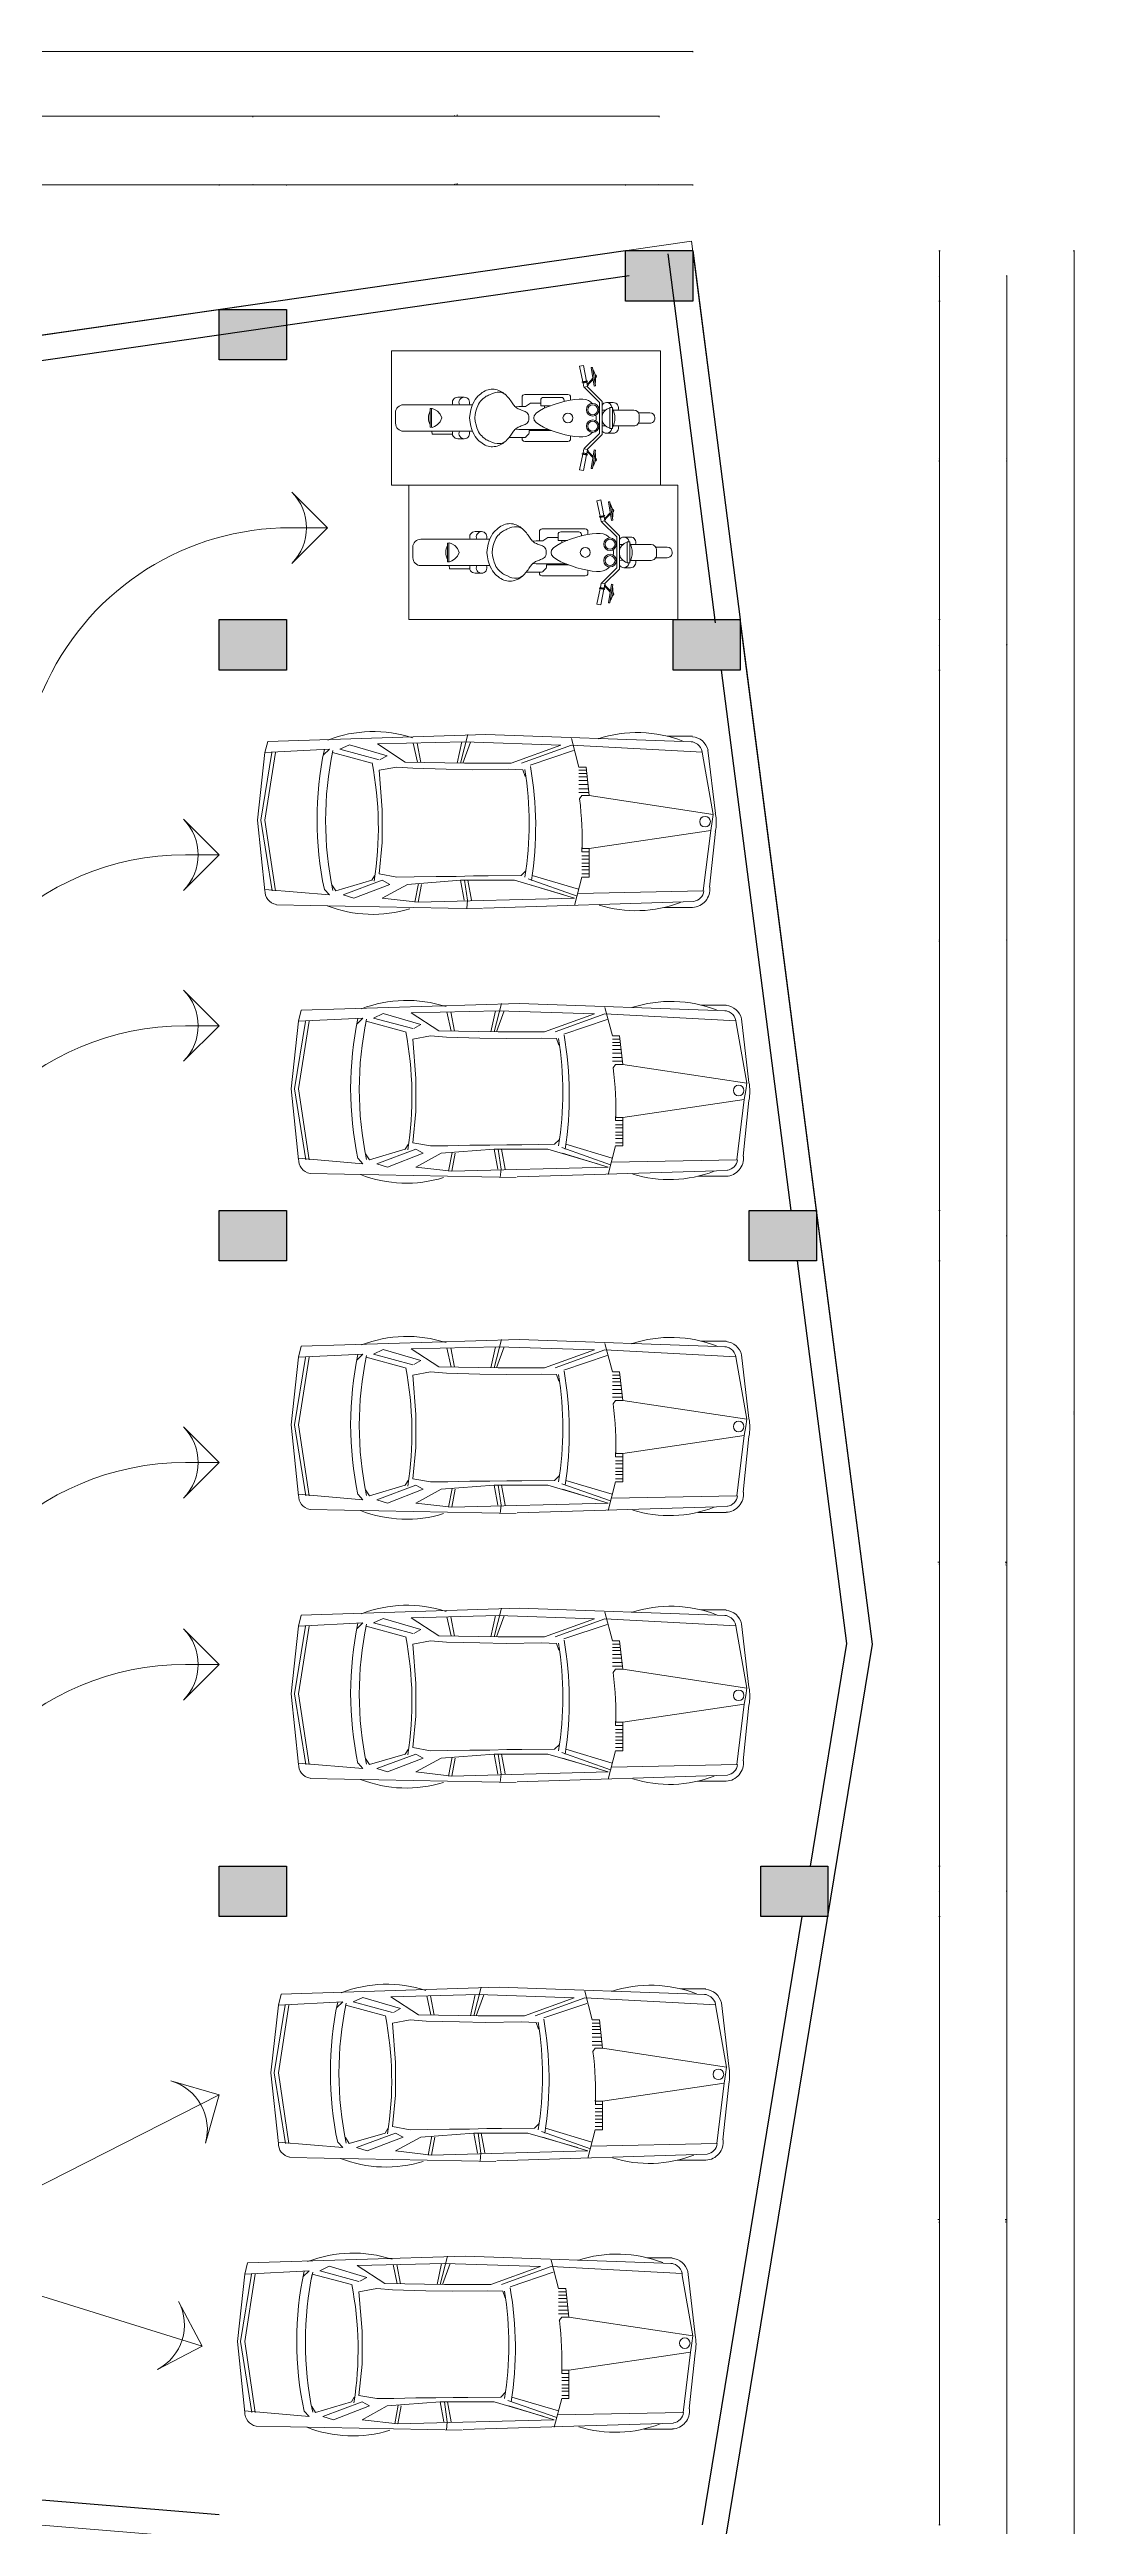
# Model space of a CAD drawing. Header units: inches. Extents: x -301229 to 1083107, y -854236 to 21026.
# Drawn here: x -182481 to -171509, y -383465 to -356930 of the extents above; entities that cross this region are included whole.
import ezdxf

# ---------------------------------------------------------------- set-up
doc = ezdxf.new("R2010")
doc.units = ezdxf.units.IN
doc.header["$MEASUREMENT"] = 0
doc.layers.add('Furniture', color=96, linetype='Continuous', lineweight=13)
doc.layers.add('wall', color=10, linetype='Continuous', lineweight=30)
doc.dimstyles.new('Copy of Standard', dxfattribs={"dimtxt": 8, "dimasz": 5, "dimexe": 4, "dimexo": 0.0625, "dimgap": 1.5, "dimtad": 1, "dimdec": 1, "dimzin": 0, "dimdsep": 46, "dimlunit": 4, "dimtxsty": 'Standard', "dimblk": 'OBLIQUE', "dimcen": 0.09, "dimclrd": 1, "dimclre": 1, "dimclrt": 3, "dimadec": 0, "dimazin": 0, "dimtfac": 1, "dimtdec": 1, "dimtix": 1, "dimtofl": 0, "dimtmove": 1, "dimatfit": 3, "dimfxl": 8, "dimfxlon": 1, "dimtolj": 1, "dimtzin": 0, "dimlwd": 15, "dimlwe": 15, "dimarcsym": 0})

# ---------------------------------------------------------------- blocks, each defined once
blk = doc.blocks.new('BMW-P')
for p, q in [((0.223, 0.782), (2.303, 0.847)), ((0.234, 0.841), (0.516, 0.841)), ((1.402, 0.822), (1.329, 0.54)), ((2.95, 0.79), (1.402, 0.749)), ((1.853, 0.612), (1.402, 0.749)), ((2.313, 0.854), (4.353, 0.814)), ((2.422, 0.769), (2.458, 0.572)), ((2.461, 0.77), (2.47, 0.851)), ((2.461, 0.77), (2.49, 0.572)), ((2.494, 0.77), (2.531, 0.572)), ((2.95, 0.79), (2.918, 0.612)), ((2.982, 0.79), (2.946, 0.604)), ((3.305, 0.749), (2.95, 0.79)), ((3.305, 0.749), (3.055, 0.612)), ((3.587, 0.749), (3.232, 0.612)), ((3.692, 0.717), (3.587, 0.749)), ((0.009, 0.089), (0.067, 0.641)), ((0.055, 0.08), (0.128, 0.677)), ((0.128, 0.677), (1.371, 0.702)), ((1.257, 0.54), (1.257, 0.258)), ((1.329, 0.54), (1.257, 0.54)), ((1.329, 0.508), (1.257, 0.508)), ((1.822, 0.524), (1.362, 0.661)), ((1.862, 0.557), (1.378, 0.728)), ((1.998, 0.572), (1.507, 0.717)), ((1.932, 0.524), (1.884, 0.477)), ((2.258, 0.528), (1.932, 0.524)), ((2.531, 0.572), (1.998, 0.572)), ((2.404, 0.528), (2.258, 0.528)), ((2.574, 0.533), (2.404, 0.528)), ((3.055, 0.612), (2.531, 0.572)), ((2.772, 0.533), (2.574, 0.533)), ((2.989, 0.538), (2.772, 0.533)), ((3.16, 0.54), (2.989, 0.538)), ((3.337, 0.508), (3.16, 0.54)), ((3.305, 0.572), (3.232, 0.612)), ((3.692, 0.717), (3.305, 0.572)), ((3.337, 0.508), (3.305, 0.198)), ((3.383, 0.527), (3.41, 0.572)), ((3.765, 0.677), (3.41, 0.572)), ((3.803, 0.617), (3.765, 0.677)), ((3.829, 0.717), (4.468, 0.662)), ((3.878, 0.664), (3.829, 0.717)), ((4.361, 0.677), (4.466, -0.025)), ((4.394, 0.677), (4.507, -0.025)), ((4.466, 0.677), (4.539, -0.025)), ((0.055, 0.08), (1.257, 0.258)), ((1.329, 0.467), (1.257, 0.467)), ((1.329, 0.467), (1.257, 0.467)), ((1.329, 0.435), (1.257, 0.435)), ((1.329, 0.403), (1.257, 0.403)), ((1.329, 0.362), (1.257, 0.362)), ((1.329, 0.33), (1.257, 0.33)), ((1.329, 0.29), (1.257, 0.29)), ((1.329, 0.29), (1.257, 0.29)), ((1.329, 0.258), (1.257, 0.258)), ((1.329, 0.258), (1.328, 0.231)), ((0.041, -0.009), (0.055, 0.08)), ((3.305, 0.198), (3.305, 0.024)), ((3.305, 0.024), (3.305, -0.127)), ((0.082, -0.718), (0.009, -0.089)), ((0.031, -0.081), (0.041, -0.009)), ((1.257, -0.267), (0.031, -0.081)), ((0.136, -0.678), (0.031, -0.081)), ((1.353, -0.234), (1.329, -0.267)), ((3.305, -0.127), (3.337, -0.517)), ((4.466, -0.025), (4.361, -0.694)), ((4.507, -0.025), (4.399, -0.693)), ((4.539, -0.025), (4.466, -0.694)), ((1.289, -0.549), (1.257, -0.267)), ((1.329, -0.267), (1.257, -0.267)), ((1.361, -0.298), (1.26, -0.298)), ((1.361, -0.335), (1.264, -0.335)), ((1.361, -0.377), (1.269, -0.377)), ((1.361, -0.415), (1.273, -0.415)), ((1.361, -0.453), (1.278, -0.453)), ((1.361, -0.484), (1.289, -0.484)), ((1.913, -0.523), (1.89, -0.457)), ((1.434, -0.767), (0.137, -0.698)), ((1.361, -0.517), (1.289, -0.517)), ((1.361, -0.517), (1.289, -0.517)), ((1.361, -0.549), (1.289, -0.549)), ((1.434, -0.831), (1.361, -0.549)), ((1.84, -0.567), (1.413, -0.712)), ((1.926, -0.589), (1.434, -0.767)), ((2.031, -0.589), (1.539, -0.767)), ((2.06, -0.528), (1.913, -0.523)), ((2.031, -0.589), (2.49, -0.589)), ((2.413, -0.523), (2.06, -0.528)), ((2.673, -0.528), (2.413, -0.523)), ((2.508, -0.589), (2.432, -0.797)), ((2.531, -0.589), (2.458, -0.871)), ((2.49, -0.589), (3.078, -0.599)), ((2.563, -0.589), (2.517, -0.798)), ((3.003, -0.537), (2.673, -0.528)), ((2.923, -0.596), (2.961, -0.787)), ((2.956, -0.597), (2.998, -0.787)), ((3.16, -0.549), (3.003, -0.537)), ((3.352, -0.778), (3.078, -0.599)), ((3.337, -0.517), (3.16, -0.549)), ((3.327, -0.623), (3.256, -0.661)), ((3.629, -0.77), (3.256, -0.661)), ((3.724, -0.726), (3.337, -0.621)), ((3.797, -0.694), (3.41, -0.589)), ((3.724, -0.726), (3.629, -0.77)), ((3.808, -0.643), (3.797, -0.694)), ((3.89, -0.666), (3.829, -0.726)), ((4.466, -0.694), (3.829, -0.726)), ((4.466, -0.694), (4.439, -0.804)), ((2.281, -0.871), (0.232, -0.799)), ((0.235, -0.855), (0.485, -0.855)), ((1.539, -0.767), (2.49, -0.799)), ((4.439, -0.804), (2.281, -0.871)), ((2.49, -0.799), (3.352, -0.778))]:
    blk.add_line(p, q)
blk.add_circle((0.111, -0.009), 0.0524)
for centre, radius, start, end in [((0.244, 0.66), 0.181, 93.1985, 186.1702), ((0.244, 0.66), 0.123, 99.8659, 171.9709), ((0.797, -0.359), 1.232, 72.8697, 111.0375), ((3.399, -0.344), 1.253, 68.805, 107.0539), ((4.329, 0.677), 0.137, 356.6335, 79.992), ((5.208, 0.04), 3.421, 171.0484, 190.0393), ((5.273, 0.008), 3.421, 171.0484, 188.9516), ((6.716, 0.056), 3.372, 171.0559, 191.0409), ((0.511, -0.02), 3.355, 348.0688, 11.9312), ((0.596, -0.029), 3.355, 348.0688, 11.9312), ((4.676, 0.177), 3.349, 178.0679, 187.0565), ((0.421, 0), 0.421, 167.8285, 192.1715), ((0.251, -0.677), 0.174, 193.3925, 264.8056), ((0.257, -0.678), 0.121, 180, 266.1859), ((0.781, 0.363), 1.254, 248.8831, 288.0834), ((3.394, 0.346), 1.247, 251.9166, 291.1169)]:
    blk.add_arc(centre, radius, start, end)
blk = doc.blocks.new('harley')
for p, q in [((1.56, 39.7), (0.68, 32.05)), ((3.24, 45.54), (2.75, 41.3)), ((5.76, 41.22), (3.78, 41.45)), ((6.64, 31.34), (7.52, 39.01)), ((7.22, 45.08), (6.73, 40.84)), ((-9.3, 23.22), (-3.08, 28.15)), ((-3.08, 28.15), (3.17, 27.43)), ((-2.37, 29.81), (-2.09, 32.28)), ((-0.46, 30.87), (-0.35, 31.86)), ((-0.46, 30.87), (7.48, 29.95)), ((-0.35, 31.86), (7.6, 30.95)), ((0.34, 29.12), (0.19, 27.78)), ((6.15, 27.09), (6.3, 28.43)), ((7.48, 29.95), (7.6, 30.95)), ((9.14, 28.47), (9.42, 30.94)), ((-17.34, 22.76), (-11.36, 23.25)), ((-17.22, 21.26), (-17.34, 22.76)), ((-17.22, 21.26), (-11.24, 21.75)), ((-9.14, 25.83), (-16.23, 25.51)), ((-9.21, 26.33), (-16.21, 26.01)), ((-10.41, 23.67), (-12.12, 25.7)), ((-11.71, 25.72), (-10.12, 23.76)), ((-11.38, 23.5), (-11.13, 23.52)), ((-11.38, 23.5), (-11.22, 21.51)), ((-11.22, 21.51), (-10.97, 21.53)), ((-11.13, 23.52), (-10.97, 21.53)), ((-11.09, 23.02), (-10.86, 23.04)), ((-11.01, 22.02), (-10.78, 22.04)), ((-9.22, 22.18), (-8.98, 22.2)), ((-8.98, 22.2), (-2.78, 27.11)), ((-2.78, 27.11), (3.05, 26.44)), ((8.89, 25.76), (3.05, 26.44)), ((9.41, 26.71), (3.17, 27.43)), ((13.8, 19.57), (8.89, 25.76)), ((14.35, 20.49), (9.41, 26.71)), ((14.03, 19.5), (13.8, 19.57)), ((14.79, 23.07), (21.62, 21.14)), ((14.97, 23.54), (21.71, 21.63)), ((17.26, 22.37), (15.26, 20.83)), ((15.52, 20.68), (17.66, 22.26)), ((15.74, 18.94), (15.52, 19.01)), ((16.2, 20.37), (15.58, 18.46)), ((16.44, 20.29), (15.82, 18.38)), ((16.04, 19.89), (15.82, 19.96)), ((16.44, 20.29), (16.2, 20.37)), ((22.07, 18.21), (16.36, 20.05)), ((-7.11, 15.67), (-8.98, -0.58)), ((-4.94, 16.43), (-6, 16.55)), ((7.72, 12.47), (8.26, 12.41)), ((9.14, 11.3), (8.36, 4.55)), ((8.55, 14.87), (9.61, 14.75)), ((10.49, 13.64), (8.61, -2.61)), ((15.82, 18.38), (15.58, 18.46)), ((21.61, 16.78), (15.9, 18.62)), ((21.61, 16.78), (22.07, 18.21)), ((-7.2, -0.28), (-6.24, 0.48)), ((-5.51, 0.69), (-4.71, 0.6)), ((-3.48, 7.93), (-4.77, -3.23)), ((-4.71, 0.6), (-3.74, 8.99)), ((5.2, 5.31), (4.31, 5.41)), ((5.04, 3.93), (5.44, 7.41)), ((7.25, 3.67), (5.04, 3.93)), ((6.12, 3.8), (5.67, -0.11)), ((-8.23, -6.65), (-7.57, -0.95)), ((-8.1, -1.68), (-7.66, -1.73)), ((-4.77, -3.23), (-4.76, -4.55)), ((7.51, -3.49), (4.04, -3.08)), ((-10.6, -23.35), (-10.88, -25.82)), ((-7.41, -20.61), (-10.4, -46.5)), ((-0.47, -47.65), (2.52, -21.75)), ((5, -25.15), (4.71, -27.62)), ((-7.76, -36.67), (-0.8, -37.48)), ((-7.75, -36.17), (-0.7, -36.99)), ((-7.76, -49.82), (-3.79, -50.28))]:
    blk.add_line(p, q)
for points in [[(-16.23, 25.51), (-16.23, 25.97), (-16.21, 26.01)], [(-9.14, 25.83), (-9.18, 26.29), (-9.21, 26.33)], [(-2.7, 24.33), (-3.43, 23.85), (-4.02, 23.13), (-4.47, 22.18), (-4.78, 21), (-4.95, 19.62), (-5, 18.03), (-4.93, 16.25), (-4.73, 14.3), (-4.41, 12.19), (-3.99, 10.02), (-3.47, 7.9), (-2.86, 5.93), (-2.18, 4.23), (-1.44, 2.9), (-0.64, 2.05), (0.21, 1.8)], [(8.17, 23.08), (8.77, 22.44), (9.18, 21.61), (9.4, 20.58), (9.44, 19.36), (9.29, 17.97), (8.98, 16.42), (8.5, 14.7), (7.86, 12.84), (7.07, 10.86), (6.17, 8.84), (5.18, 6.9), (4.14, 5.12), (3.09, 3.62), (2.06, 2.5), (1.09, 1.85), (0.21, 1.8)], [(14.79, 23.07), (14.93, 23.51), (14.97, 23.54)], [(21.62, 21.14), (21.72, 21.58), (21.71, 21.63)], [(0, 0), (-0.66, 0.03), (-1.21, -0.05), (-1.66, -0.23), (-2.02, -0.48), (-2.33, -0.79), (-2.58, -1.14), (-2.79, -1.51), (-2.98, -1.89), (-3.16, -2.26), (-3.35, -2.62), (-3.53, -2.97), (-3.72, -3.3), (-3.93, -3.62), (-4.15, -3.92), (-4.4, -4.21), (-4.67, -4.47), (-4.97, -4.72), (-5.3, -4.96), (-5.66, -5.19), (-6.04, -5.41), (-6.44, -5.63), (-6.85, -5.85), (-7.28, -6.09), (-7.72, -6.34), (-8.17, -6.61), (-8.61, -6.9), (-9.06, -7.22), (-9.5, -7.55), (-9.92, -7.92), (-10.33, -8.31), (-10.71, -8.72), (-11.06, -9.17), (-11.38, -9.65), (-11.66, -10.15), (-11.91, -10.68), (-12.11, -11.22), (-12.26, -11.78), (-12.37, -12.36), (-12.42, -12.94), (-12.41, -13.52), (-12.35, -14.11), (-12.23, -14.7), (-12.05, -15.28), (-11.82, -15.86), (-11.53, -16.45), (-11.19, -17.03), (-10.79, -17.61), (-10.35, -18.18), (-9.85, -18.76), (-9.28, -19.32), (-8.59, -19.88), (-7.78, -20.41), (-6.79, -20.93), (-5.62, -21.43), (-4.22, -21.89), (-2.58, -22.33)], [(-10.02, -8.02), (-10.39, -8.55), (-10.86, -9.47), (-11, -10.77), (-10.98, -11.83), (-10.81, -12.57), (-10.37, -13.8), (-10.29, -14.2), (-10.16, -14.62), (-9.99, -15.05), (-9.77, -15.5), (-9.5, -15.96), (-9.17, -16.43), (-8.8, -16.92), (-8.39, -17.38), (-7.94, -17.83), (-7.41, -18.26), (-6.76, -18.69), (-5.94, -19.12), (-4.91, -19.55), (-3.65, -19.98), (-2.35, -20.32)], [(0, 0), (0.65, -0.12), (1.16, -0.33), (1.56, -0.6), (1.86, -0.93), (2.09, -1.3), (2.25, -1.69), (2.37, -2.11), (2.47, -2.52), (2.57, -2.92), (2.66, -3.32), (2.76, -3.7), (2.87, -4.06), (3, -4.42), (3.15, -4.77), (3.32, -5.1), (3.53, -5.42), (3.76, -5.73), (4.03, -6.04), (4.33, -6.34), (4.65, -6.64), (4.99, -6.95), (5.34, -7.26), (5.7, -7.59), (6.07, -7.93), (6.44, -8.3), (6.81, -8.68), (7.18, -9.09), (7.53, -9.52), (7.86, -9.97), (8.16, -10.44), (8.44, -10.93), (8.68, -11.45), (8.88, -11.98), (9.05, -12.54), (9.16, -13.11), (9.23, -13.69), (9.26, -14.27), (9.23, -14.85), (9.14, -15.43), (9.01, -16), (8.81, -16.55), (8.56, -17.09), (8.25, -17.62), (7.89, -18.14), (7.48, -18.64), (7.01, -19.13), (6.5, -19.6), (5.94, -20.06), (5.32, -20.51), (4.63, -20.93), (3.84, -21.31), (2.92, -21.65), (1.85, -21.93), (0.59, -22.14), (-0.88, -22.28), (-2.58, -22.33)], [(5.67, -0.11), (4.18, -1.81), (3.91, -4.23), (3.6, -5.51)], [(7.93, -10.09), (8.17, -10.69), (8.42, -11.69), (8.26, -12.99), (8, -14.02), (7.66, -14.7), (6.96, -15.8), (6.78, -16.17), (6.56, -16.55), (6.3, -16.93), (5.98, -17.31), (5.61, -17.7), (5.19, -18.09), (4.72, -18.48), (4.21, -18.84), (3.67, -19.17), (3.06, -19.47), (2.32, -19.74), (1.42, -19.97), (0.33, -20.16), (-0.99, -20.28), (-2.35, -20.32)], [(-9.42, -27.97), (-10.31, -35.65), (-9.16, -35.79)], [(-3.76, -32.72), (-5.31, -33.12), (-6.5, -34.07), (-7.3, -35), (-7.73, -35.86), (-7.78, -36.63), (-7.76, -36.67)], [(-3.76, -32.72), (-2.37, -33.45), (-1.43, -34.65), (-0.86, -35.74), (-0.65, -36.68), (-0.77, -37.44), (-0.8, -37.48)]]:
    blk.add_lwpolyline(points)
for points in [[(-9.21, 21.99), (-9.31, 23.38), (-10.88, 23.26), (-10.77, 21.87)], [(13.98, 19.32), (14.39, 20.64), (15.89, 20.17), (15.47, 18.84)]]:
    blk.add_lwpolyline(points, close=True)
for centre, radius in [((-0.32, 24.28), 2.38), ((-0.32, 24.28), 1.88), ((5.84, 23.57), 2.38), ((5.84, 23.57), 1.88), ((1.69, 14.64), 1.88)]:
    blk.add_circle(centre, radius)
for centre, radius, start, end in [((5.23, 45.31), 2, 83.41613, 173.41613), ((5.23, 45.31), 2, 353.41613, 83.41613), ((3.55, 39.47), 2, 83.41613, 173.41613), ((5.54, 39.24), 2, 353.41613, 83.41613), ((-0.38, 29.58), 2, 173.41613, 232.86368), ((-0.38, 29.58), 2, 90.00179, 173.41613), ((-0.1, 32.05), 2, 60.80994, 173.41613), ((3.62, 31.41), 4, 187.89364, 338.93861), ((2.7, 23.71), 8.58, 57.98053, 108.85173), ((7.43, 31.18), 2, 353.34373, 105.94992), ((7.15, 28.7), 2, 353.34373, 76.75806), ((7.15, 28.7), 2, 293.89617, 353.34373), ((-12.44, 20.33), 6.42, 68.27565, 116.97811), ((-12.76, 26.61), 0.547, 12.45098, 171.15267), ((-10.1, 23.22), 0.547, 15.0371, 173.7388), ((2.35, 20.39), 4.92, 70.84964, 95.98261), ((15.12, 20.31), 0.547, 353.09346, 151.79515), ((16.75, 16.96), 6.42, 49.85414, 98.55661), ((18.49, 23), 0.547, 355.67958, 154.38127), ((-6.11, 15.56), 1, 83.41613, 173.41613), ((8.14, 11.42), 1, 353.41613, 83.41613), ((9.5, 13.75), 1, 353.41613, 83.41613), ((-5.62, -0.3), 1, 83.41613, 128.39683), ((7.36, 4.67), 1, 263.41613, 353.41613), ((-7.99, -0.69), 1, 173.41613, 263.41613), ((-6.58, -1.06), 1, 128.39683, 173.41613), ((7.62, -2.49), 1, 263.41613, 353.41613), ((-8.89, -26.05), 2, 173.41613, 288.35134), ((-8.61, -23.58), 2, 173.41613, 288.35134), ((-8.61, -23.58), 2, 58.48091, 173.41613), ((2.72, -27.39), 2, 238.48091, 353.41613), ((3.01, -24.92), 2, 238.48091, 353.41613), ((3.01, -24.92), 2, 353.41613, 108.35134), ((-3.61, -31.27), 6.42, 239.06489, 287.76736), ((-7.42, -46.84), 3, 173.41613, 263.41613), ((-3.45, -47.3), 3, 263.41613, 353.41613)]:
    blk.add_arc(centre, radius, start, end)
blk = doc.blocks.new('Bike_Plan')
blk.add_blockref('harley', (17.34, 50.28))
blk = doc.blocks.new('_Oblique')
at = {"color": 0, "linetype": 'ByBlock', "lineweight": -2}
blk.add_line((-0.5, -0.5), (0.5, 0.5), dxfattribs=at)
blk = doc.blocks.new('*D978')
at = {"layer": 'Defpoints', "color": 0, "transparency": 16777216}
for p in [(-175596, -358380), (-176316, -359085), (-175596, -359085)]:
    blk.add_point(p, dxfattribs=at)
at = {"layer": 'wall', "color": 1, "lineweight": 15, "transparency": 16777216}
for p, q in [((-176316, -358388), (-176316, -358376)), ((-176316, -358380), (-175596, -358380)), ((-175596, -358388), (-175596, -358376))]:
    blk.add_line(p, q, dxfattribs=at)
at = {"layer": 'wall', "color": 1, "lineweight": 15, "transparency": 16777216, "xscale": 5, "yscale": 5, "zscale": 5, "rotation": 180}
blk.add_blockref('_Oblique', (-176316, -358380), dxfattribs=at)
at = {"layer": 'wall', "color": 1, "lineweight": 15, "transparency": 16777216, "xscale": 5, "yscale": 5, "zscale": 5}
blk.add_blockref('_Oblique', (-175596, -358380), dxfattribs=at)
at = {"layer": 'wall', "color": 3, "transparency": 16777216, "insert": (-175956, -358374), "char_height": 8, "attachment_point": 5}
blk.add_mtext("\\A1;60'", dxfattribs=at)
blk = doc.blocks.new('*D979')
at = {"layer": 'Defpoints', "color": 0, "transparency": 16777216}
for p in [(-175956, -357645), (-175956, -359085), (-180306, -359713)]:
    blk.add_point(p, dxfattribs=at)
at = {"layer": 'wall', "color": 1, "lineweight": 15, "transparency": 16777216}
for p, q in [((-180306, -357653), (-180306, -357641)), ((-180306, -357645), (-175956, -357645)), ((-175956, -357653), (-175956, -357641))]:
    blk.add_line(p, q, dxfattribs=at)
at = {"layer": 'wall', "color": 1, "lineweight": 15, "transparency": 16777216, "xscale": 5, "yscale": 5, "zscale": 5, "rotation": 180}
blk.add_blockref('_Oblique', (-180306, -357645), dxfattribs=at)
at = {"layer": 'wall', "color": 1, "lineweight": 15, "transparency": 16777216, "xscale": 5, "yscale": 5, "zscale": 5}
blk.add_blockref('_Oblique', (-175956, -357645), dxfattribs=at)
at = {"layer": 'wall', "color": 3, "transparency": 16777216, "insert": (-178131, -357634), "char_height": 8, "attachment_point": 5}
blk.add_mtext('\\A1;362\'-6{\\H1x;\\S1/2;}"', dxfattribs=at)
blk = doc.blocks.new('*D980')
at = {"layer": 'Defpoints', "color": 0, "transparency": 16777216}
for p in [(-175596, -359085), (-175596, -359625), (-172952, -359625)]:
    blk.add_point(p, dxfattribs=at)
at = {"layer": 'wall', "color": 1, "lineweight": 15, "transparency": 16777216}
for p, q in [((-172960, -359085), (-172948, -359085)), ((-172952, -359085), (-172952, -359625)), ((-172960, -359625), (-172948, -359625))]:
    blk.add_line(p, q, dxfattribs=at)
at = {"layer": 'wall', "color": 1, "lineweight": 15, "transparency": 16777216, "xscale": 5, "yscale": 5, "zscale": 5}
for p, rotation in [((-172952, -359085), 90), ((-172952, -359625), 270)]:
    blk.add_blockref('_Oblique', p, dxfattribs=dict(at, rotation=rotation))
at = {"layer": 'wall', "color": 3, "transparency": 16777216, "insert": (-172958, -359355), "char_height": 8, "attachment_point": 5, "rotation": 90}
blk.add_mtext("\\A1;45'", dxfattribs=at)
blk = doc.blocks.new('*D981')
at = {"layer": 'Defpoints', "color": 0, "transparency": 16777216}
for p in [(-175596, -359355), (-175086, -363307), (-172232, -363307)]:
    blk.add_point(p, dxfattribs=at)
at = {"layer": 'wall', "color": 1, "lineweight": 15, "transparency": 16777216}
for p, q in [((-172240, -359355), (-172228, -359355)), ((-172232, -359355), (-172232, -363307)), ((-172240, -363307), (-172228, -363307))]:
    blk.add_line(p, q, dxfattribs=at)
at = {"layer": 'wall', "color": 1, "lineweight": 15, "transparency": 16777216, "xscale": 5, "yscale": 5, "zscale": 5}
for p, rotation in [((-172232, -359355), 90), ((-172232, -363307), 270)]:
    blk.add_blockref('_Oblique', p, dxfattribs=dict(at, rotation=rotation))
at = {"layer": 'wall', "color": 3, "transparency": 16777216, "insert": (-172238, -361331), "char_height": 8, "attachment_point": 5, "rotation": 90}
blk.add_mtext('\\A1;329\'-5"', dxfattribs=at)
blk = doc.blocks.new('*D949')
at = {"layer": 'Defpoints', "color": 0, "transparency": 16777216}
for p in [(-198093, -359085), (-176316, -359085), (-187866, -360697)]:
    blk.add_point(p, dxfattribs=at)
at = {"layer": 'wall', "color": 1, "lineweight": 15, "transparency": 16777216}
for p, q in [((-198085, -359085), (-198097, -359085)), ((-198093, -360697), (-198093, -359085)), ((-198085, -360697), (-198097, -360697))]:
    blk.add_line(p, q, dxfattribs=at)
at = {"layer": 'wall', "color": 1, "lineweight": 15, "transparency": 16777216, "xscale": 5, "yscale": 5, "zscale": 5}
for p, rotation in [((-198093, -359085), 90), ((-198093, -360697), 270)]:
    blk.add_blockref('_Oblique', p, dxfattribs=dict(at, rotation=rotation))
at = {"layer": 'wall', "color": 3, "transparency": 16777216, "insert": (-198098, -359891), "char_height": 8, "attachment_point": 5, "rotation": 90}
blk.add_mtext('\\A1;134\'-5"', dxfattribs=at)
blk = doc.blocks.new('*D950')
at = {"layer": 'Defpoints', "color": 0, "transparency": 16777216}
for p in [(-179946, -358380), (-176316, -359085), (-179946, -359713)]:
    blk.add_point(p, dxfattribs=at)
at = {"layer": 'wall', "color": 1, "lineweight": 15, "transparency": 16777216}
for p, q in [((-179946, -358388), (-179946, -358376)), ((-176316, -358380), (-179946, -358380)), ((-176316, -358388), (-176316, -358376))]:
    blk.add_line(p, q, dxfattribs=at)
at = {"layer": 'wall', "color": 1, "lineweight": 15, "transparency": 16777216, "xscale": 5, "yscale": 5, "zscale": 5, "rotation": 180}
blk.add_blockref('_Oblique', (-179946, -358380), dxfattribs=at)
at = {"layer": 'wall', "color": 1, "lineweight": 15, "transparency": 16777216, "xscale": 5, "yscale": 5, "zscale": 5}
blk.add_blockref('_Oblique', (-176316, -358380), dxfattribs=at)
at = {"layer": 'wall', "color": 3, "transparency": 16777216, "insert": (-178131, -358369), "char_height": 8, "attachment_point": 5}
blk.add_mtext('\\A1;302\'-6{\\H1x;\\S1/2;}"', dxfattribs=at)
blk = doc.blocks.new('*D951')
at = {"layer": 'Defpoints', "color": 0, "transparency": 16777216}
for p in [(-180666, -358380), (-180666, -359713), (-179946, -359713)]:
    blk.add_point(p, dxfattribs=at)
at = {"layer": 'wall', "color": 1, "lineweight": 15, "transparency": 16777216}
for p, q in [((-180666, -358388), (-180666, -358376)), ((-179946, -358380), (-180666, -358380)), ((-179946, -358388), (-179946, -358376))]:
    blk.add_line(p, q, dxfattribs=at)
at = {"layer": 'wall', "color": 1, "lineweight": 15, "transparency": 16777216, "xscale": 5, "yscale": 5, "zscale": 5, "rotation": 180}
blk.add_blockref('_Oblique', (-180666, -358380), dxfattribs=at)
at = {"layer": 'wall', "color": 1, "lineweight": 15, "transparency": 16777216, "xscale": 5, "yscale": 5, "zscale": 5}
blk.add_blockref('_Oblique', (-179946, -358380), dxfattribs=at)
at = {"layer": 'wall', "color": 3, "transparency": 16777216, "insert": (-180306, -358374), "char_height": 8, "attachment_point": 5}
blk.add_mtext("\\A1;60'", dxfattribs=at)
blk = doc.blocks.new('*D952')
at = {"layer": 'Defpoints', "color": 0, "transparency": 16777216}
for p in [(-187146, -358380), (-180666, -359713), (-187146, -360697)]:
    blk.add_point(p, dxfattribs=at)
at = {"layer": 'wall', "color": 1, "lineweight": 15, "transparency": 16777216}
for p, q in [((-187146, -358388), (-187146, -358376)), ((-180666, -358380), (-187146, -358380)), ((-180666, -358388), (-180666, -358376))]:
    blk.add_line(p, q, dxfattribs=at)
at = {"layer": 'wall', "color": 1, "lineweight": 15, "transparency": 16777216, "xscale": 5, "yscale": 5, "zscale": 5, "rotation": 180}
blk.add_blockref('_Oblique', (-187146, -358380), dxfattribs=at)
at = {"layer": 'wall', "color": 1, "lineweight": 15, "transparency": 16777216, "xscale": 5, "yscale": 5, "zscale": 5}
blk.add_blockref('_Oblique', (-180666, -358380), dxfattribs=at)
at = {"layer": 'wall', "color": 3, "transparency": 16777216, "insert": (-183906, -358374), "char_height": 8, "attachment_point": 5}
blk.add_mtext("\\A1;540'", dxfattribs=at)
blk = doc.blocks.new('*D958')
at = {"layer": 'Defpoints', "color": 0, "transparency": 16777216}
for p in [(-187506, -357645), (-180306, -359713), (-187506, -360697)]:
    blk.add_point(p, dxfattribs=at)
at = {"layer": 'wall', "color": 1, "lineweight": 15, "transparency": 16777216}
for p, q in [((-187506, -357653), (-187506, -357641)), ((-180306, -357645), (-187506, -357645)), ((-180306, -357653), (-180306, -357641))]:
    blk.add_line(p, q, dxfattribs=at)
at = {"layer": 'wall', "color": 1, "lineweight": 15, "transparency": 16777216, "xscale": 5, "yscale": 5, "zscale": 5, "rotation": 180}
blk.add_blockref('_Oblique', (-187506, -357645), dxfattribs=at)
at = {"layer": 'wall', "color": 1, "lineweight": 15, "transparency": 16777216, "xscale": 5, "yscale": 5, "zscale": 5}
blk.add_blockref('_Oblique', (-180306, -357645), dxfattribs=at)
at = {"layer": 'wall', "color": 3, "transparency": 16777216, "insert": (-183906, -357640), "char_height": 8, "attachment_point": 5}
blk.add_mtext("\\A1;600'", dxfattribs=at)
blk = doc.blocks.new('*D961')
at = {"layer": 'Defpoints', "color": 0, "transparency": 16777216}
for p in [(-175596, -359625), (-175086, -363037), (-172952, -363037)]:
    blk.add_point(p, dxfattribs=at)
at = {"layer": 'wall', "color": 1, "lineweight": 15, "transparency": 16777216}
for p, q in [((-172960, -359625), (-172948, -359625)), ((-172952, -359625), (-172952, -363037)), ((-172960, -363037), (-172948, -363037))]:
    blk.add_line(p, q, dxfattribs=at)
at = {"layer": 'wall', "color": 1, "lineweight": 15, "transparency": 16777216, "xscale": 5, "yscale": 5, "zscale": 5}
for p, rotation in [((-172952, -359625), 90), ((-172952, -363037), 270)]:
    blk.add_blockref('_Oblique', p, dxfattribs=dict(at, rotation=rotation))
at = {"layer": 'wall', "color": 3, "transparency": 16777216, "insert": (-172958, -361331), "char_height": 8, "attachment_point": 5, "rotation": 90}
blk.add_mtext('\\A1;284\'-5"', dxfattribs=at)
blk = doc.blocks.new('*D962')
at = {"layer": 'Defpoints', "color": 0, "transparency": 16777216}
for p in [(-175086, -363037), (-175086, -363577), (-172952, -363577)]:
    blk.add_point(p, dxfattribs=at)
at = {"layer": 'wall', "color": 1, "lineweight": 15, "transparency": 16777216}
for p, q in [((-172960, -363037), (-172948, -363037)), ((-172952, -363037), (-172952, -363577)), ((-172960, -363577), (-172948, -363577))]:
    blk.add_line(p, q, dxfattribs=at)
at = {"layer": 'wall', "color": 1, "lineweight": 15, "transparency": 16777216, "xscale": 5, "yscale": 5, "zscale": 5}
for p, rotation in [((-172952, -363037), 90), ((-172952, -363577), 270)]:
    blk.add_blockref('_Oblique', p, dxfattribs=dict(at, rotation=rotation))
at = {"layer": 'wall', "color": 3, "transparency": 16777216, "insert": (-172958, -363307), "char_height": 8, "attachment_point": 5, "rotation": 90}
blk.add_mtext("\\A1;45'", dxfattribs=at)
blk = doc.blocks.new('*D963')
at = {"layer": 'Defpoints', "color": 0, "transparency": 16777216}
for p in [(-175086, -363577), (-174271, -369367), (-172952, -369367)]:
    blk.add_point(p, dxfattribs=at)
at = {"layer": 'wall', "color": 1, "lineweight": 15, "transparency": 16777216}
for p, q in [((-172960, -363577), (-172948, -363577)), ((-172952, -363577), (-172952, -369367)), ((-172960, -369367), (-172948, -369367))]:
    blk.add_line(p, q, dxfattribs=at)
at = {"layer": 'wall', "color": 1, "lineweight": 15, "transparency": 16777216, "xscale": 5, "yscale": 5, "zscale": 5}
for p, rotation in [((-172952, -363577), 90), ((-172952, -369367), 270)]:
    blk.add_blockref('_Oblique', p, dxfattribs=dict(at, rotation=rotation))
at = {"layer": 'wall', "color": 3, "transparency": 16777216, "insert": (-172958, -366472), "char_height": 8, "attachment_point": 5, "rotation": 90}
blk.add_mtext('\\A1;482\'-6"', dxfattribs=at)
blk = doc.blocks.new('*D964')
at = {"layer": 'Defpoints', "color": 0, "transparency": 16777216}
for p in [(-174271, -369367), (-174271, -369907), (-172952, -369907)]:
    blk.add_point(p, dxfattribs=at)
at = {"layer": 'wall', "color": 1, "lineweight": 15, "transparency": 16777216}
for p, q in [((-172960, -369367), (-172948, -369367)), ((-172952, -369367), (-172952, -369907)), ((-172960, -369907), (-172948, -369907))]:
    blk.add_line(p, q, dxfattribs=at)
at = {"layer": 'wall', "color": 1, "lineweight": 15, "transparency": 16777216, "xscale": 5, "yscale": 5, "zscale": 5}
for p, rotation in [((-172952, -369367), 90), ((-172952, -369907), 270)]:
    blk.add_blockref('_Oblique', p, dxfattribs=dict(at, rotation=rotation))
at = {"layer": 'wall', "color": 3, "transparency": 16777216, "insert": (-172958, -369637), "char_height": 8, "attachment_point": 5, "rotation": 90}
blk.add_mtext("\\A1;45'", dxfattribs=at)
blk = doc.blocks.new('*D965')
at = {"layer": 'Defpoints', "color": 0, "transparency": 16777216}
for p in [(-174271, -369907), (-174148, -376390), (-172952, -376390)]:
    blk.add_point(p, dxfattribs=at)
at = {"layer": 'wall', "color": 1, "lineweight": 15, "transparency": 16777216}
for p, q in [((-172960, -369907), (-172948, -369907)), ((-172952, -369907), (-172952, -376390)), ((-172960, -376390), (-172948, -376390))]:
    blk.add_line(p, q, dxfattribs=at)
at = {"layer": 'wall', "color": 1, "lineweight": 15, "transparency": 16777216, "xscale": 5, "yscale": 5, "zscale": 5}
for p, rotation in [((-172952, -369907), 90), ((-172952, -376390), 270)]:
    blk.add_blockref('_Oblique', p, dxfattribs=dict(at, rotation=rotation))
at = {"layer": 'wall', "color": 3, "transparency": 16777216, "insert": (-172963, -373149), "char_height": 8, "attachment_point": 5, "rotation": 90}
blk.add_mtext('\\A1;540\'-2{\\H1x;\\S1/2;}"', dxfattribs=at)
blk = doc.blocks.new('*D966')
at = {"layer": 'Defpoints', "color": 0, "transparency": 16777216}
for p in [(-174148, -376390), (-174148, -376930), (-172952, -376930)]:
    blk.add_point(p, dxfattribs=at)
at = {"layer": 'wall', "color": 1, "lineweight": 15, "transparency": 16777216}
for p, q in [((-172960, -376390), (-172948, -376390)), ((-172952, -376390), (-172952, -376930)), ((-172960, -376930), (-172948, -376930))]:
    blk.add_line(p, q, dxfattribs=at)
at = {"layer": 'wall', "color": 1, "lineweight": 15, "transparency": 16777216, "xscale": 5, "yscale": 5, "zscale": 5}
for p, rotation in [((-172952, -376390), 90), ((-172952, -376930), 270)]:
    blk.add_blockref('_Oblique', p, dxfattribs=dict(at, rotation=rotation))
at = {"layer": 'wall', "color": 3, "transparency": 16777216, "insert": (-172958, -376660), "char_height": 8, "attachment_point": 5, "rotation": 90}
blk.add_mtext("\\A1;45'", dxfattribs=at)
blk = doc.blocks.new('*D967')
at = {"layer": 'Defpoints', "color": 0, "transparency": 16777216}
for p in [(-174148, -376930), (-175307, -383449), (-172952, -383449)]:
    blk.add_point(p, dxfattribs=at)
at = {"layer": 'wall', "color": 1, "lineweight": 15, "transparency": 16777216}
for p, q in [((-172960, -376930), (-172948, -376930)), ((-172952, -376930), (-172952, -383449)), ((-172960, -383449), (-172948, -383449))]:
    blk.add_line(p, q, dxfattribs=at)
at = {"layer": 'wall', "color": 1, "lineweight": 15, "transparency": 16777216, "xscale": 5, "yscale": 5, "zscale": 5}
for p, rotation in [((-172952, -376930), 90), ((-172952, -383449), 270)]:
    blk.add_blockref('_Oblique', p, dxfattribs=dict(at, rotation=rotation))
at = {"layer": 'wall', "color": 3, "transparency": 16777216, "insert": (-172963, -380190), "char_height": 8, "attachment_point": 5, "rotation": 90}
blk.add_mtext('\\A1;543\'-3{\\H1x;\\S1/2;}"', dxfattribs=at)
blk = doc.blocks.new('*D968')
at = {"layer": 'Defpoints', "color": 0, "transparency": 16777216}
for p in [(-175086, -363307), (-174271, -369637), (-172232, -369637)]:
    blk.add_point(p, dxfattribs=at)
at = {"layer": 'wall', "color": 1, "lineweight": 15, "transparency": 16777216}
for p, q in [((-172240, -363307), (-172228, -363307)), ((-172232, -363307), (-172232, -369637)), ((-172240, -369637), (-172228, -369637))]:
    blk.add_line(p, q, dxfattribs=at)
at = {"layer": 'wall', "color": 1, "lineweight": 15, "transparency": 16777216, "xscale": 5, "yscale": 5, "zscale": 5}
for p, rotation in [((-172232, -363307), 90), ((-172232, -369637), 270)]:
    blk.add_blockref('_Oblique', p, dxfattribs=dict(at, rotation=rotation))
at = {"layer": 'wall', "color": 3, "transparency": 16777216, "insert": (-172238, -366472), "char_height": 8, "attachment_point": 5, "rotation": 90}
blk.add_mtext('\\A1;527\'-6"', dxfattribs=at)
blk = doc.blocks.new('*D969')
at = {"layer": 'Defpoints', "color": 0, "transparency": 16777216}
for p in [(-174271, -369637), (-174148, -376660), (-172232, -376660)]:
    blk.add_point(p, dxfattribs=at)
at = {"layer": 'wall', "color": 1, "lineweight": 15, "transparency": 16777216}
for p, q in [((-172240, -369637), (-172228, -369637)), ((-172232, -369637), (-172232, -376660)), ((-172240, -376660), (-172228, -376660))]:
    blk.add_line(p, q, dxfattribs=at)
at = {"layer": 'wall', "color": 1, "lineweight": 15, "transparency": 16777216, "xscale": 5, "yscale": 5, "zscale": 5}
for p, rotation in [((-172232, -369637), 90), ((-172232, -376660), 270)]:
    blk.add_blockref('_Oblique', p, dxfattribs=dict(at, rotation=rotation))
at = {"layer": 'wall', "color": 3, "transparency": 16777216, "insert": (-172243, -373149), "char_height": 8, "attachment_point": 5, "rotation": 90}
blk.add_mtext('\\A1;585\'-2{\\H1x;\\S1/2;}"', dxfattribs=at)
blk = doc.blocks.new('*D970')
at = {"layer": 'Defpoints', "color": 0, "transparency": 16777216}
for p in [(-174148, -376660), (-175307, -383719), (-172232, -383719)]:
    blk.add_point(p, dxfattribs=at)
at = {"layer": 'wall', "color": 1, "lineweight": 15, "transparency": 16777216}
for p, q in [((-172240, -376660), (-172228, -376660)), ((-172232, -376660), (-172232, -383719)), ((-172240, -383719), (-172228, -383719))]:
    blk.add_line(p, q, dxfattribs=at)
at = {"layer": 'wall', "color": 1, "lineweight": 15, "transparency": 16777216, "xscale": 5, "yscale": 5, "zscale": 5}
for p, rotation in [((-172232, -376660), 90), ((-172232, -383719), 270)]:
    blk.add_blockref('_Oblique', p, dxfattribs=dict(at, rotation=rotation))
at = {"layer": 'wall', "color": 3, "transparency": 16777216, "insert": (-172243, -380190), "char_height": 8, "attachment_point": 5, "rotation": 90}
blk.add_mtext('\\A1;588\'-3{\\H1x;\\S1/2;}"', dxfattribs=at)
blk = doc.blocks.new('*D926')
at = {"layer": 'Defpoints', "color": 0, "transparency": 16777216}
for p in [(-172952, -359085), (-172952, -383989), (-171513, -383989)]:
    blk.add_point(p, dxfattribs=at)
at = {"layer": 'wall', "color": 1, "lineweight": 15, "transparency": 16777216}
for p, q in [((-171521, -359085), (-171509, -359085)), ((-171513, -359085), (-171513, -383989)), ((-171521, -383989), (-171509, -383989))]:
    blk.add_line(p, q, dxfattribs=at)
at = {"layer": 'wall', "color": 1, "lineweight": 15, "transparency": 16777216, "xscale": 5, "yscale": 5, "zscale": 5}
for p, rotation in [((-171513, -359085), 90), ((-171513, -383989), 270)]:
    blk.add_blockref('_Oblique', p, dxfattribs=dict(at, rotation=rotation))
at = {"layer": 'wall', "color": 3, "transparency": 16777216, "insert": (-171518, -371537), "char_height": 8, "attachment_point": 5, "rotation": 90}
blk.add_mtext('\\A1;2075\'-5"', dxfattribs=at)
blk = doc.blocks.new('*D928')
at = {"layer": 'Defpoints', "color": 0, "transparency": 16777216}
for p in [(-175596, -356950), (-197376, -358380), (-175596, -358380)]:
    blk.add_point(p, dxfattribs=at)
at = {"layer": 'wall', "color": 1, "lineweight": 15, "transparency": 16777216}
for p, q in [((-197376, -356958), (-197376, -356946)), ((-197376, -356950), (-175596, -356950)), ((-175596, -356958), (-175596, -356946))]:
    blk.add_line(p, q, dxfattribs=at)
at = {"layer": 'wall', "color": 1, "lineweight": 15, "transparency": 16777216, "xscale": 5, "yscale": 5, "zscale": 5, "rotation": 180}
blk.add_blockref('_Oblique', (-197376, -356950), dxfattribs=at)
at = {"layer": 'wall', "color": 1, "lineweight": 15, "transparency": 16777216, "xscale": 5, "yscale": 5, "zscale": 5}
blk.add_blockref('_Oblique', (-175596, -356950), dxfattribs=at)
at = {"layer": 'wall', "color": 3, "transparency": 16777216, "insert": (-186486, -356940), "char_height": 8, "attachment_point": 5}
blk.add_mtext('\\A1;1815\'-0{\\H1x;\\S1/2;}"', dxfattribs=at)

msp = doc.modelspace()

# ---------------------------------------------------------------- hatches: boundary and pattern name
at = {"layer": 'wall'}
for points in [[(-175595.67, -359624.53), (-175595.67, -359084.53), (-176315.67, -359084.53), (-176315.67, -359624.53)], [(-179946.35, -360253.12), (-179946.35, -359713.12), (-180666.35, -359713.12), (-180666.35, -360253.12)], [(-179946.35, -363577.38), (-179946.35, -363037.38), (-180666.35, -363037.38), (-180666.35, -363577.38)], [(-175086.35, -363577.38), (-175086.35, -363037.38), (-175806.35, -363037.38), (-175806.35, -363577.38)], [(-179946.35, -369907.38), (-179946.35, -369367.38), (-180666.35, -369367.38), (-180666.35, -369907.38)], [(-174270.73, -369907.38), (-174270.73, -369367.38), (-174990.73, -369367.38), (-174990.73, -369907.38)], [(-179946.35, -376929.81), (-179946.35, -376389.81), (-180666.35, -376389.81), (-180666.35, -376929.81)], [(-174147.95, -376929.81), (-174147.95, -376389.81), (-174867.95, -376389.81), (-174867.95, -376929.81)]]:
    msp.add_hatch(color=2, dxfattribs=at).paths.add_polyline_path(points)

# ---------------------------------------------------------------- linework, layer by layer
at = {"layer": 'Furniture'}
for points in [[(-178822.22, -360157.38), (-178822.22, -361597.38), (-175942.22, -361597.38), (-175942.22, -360157.38), (-178822.22, -360157.38)], [(-178636.68, -361597.38), (-178636.68, -363037.38), (-175756.68, -363037.38), (-175756.68, -361597.38), (-178636.68, -361597.38)]]:
    msp.add_lwpolyline(points, dxfattribs=at)
at = {"layer": 'Furniture', "lineweight": 5}
for points in [[(-179507.1, -362052.95), (-179888.94, -362434.79, 0.41421356), (-179888.94, -361671.12), (-179507.1, -362052.95)], [(-183906.35, -368437.38), (-183906.35, -367450.87, -0.11157795), (-183556.56, -365902.94), (-182504.83, -363694.6, -0.28926655), (-179904.66, -362052.95), (-179507.1, -362052.95)], [(-180666.35, -365557.38), (-181048.18, -365939.22, 0.41421356), (-181048.18, -365175.55), (-180666.35, -365557.38)], [(-183906.35, -377625.3), (-183906.35, -368437.38, -0.41421356), (-181026.35, -365557.38), (-180666.35, -365557.38)], [(-180666.35, -367387.38), (-181048.18, -367769.22, 0.41421356), (-181048.18, -367005.55), (-180666.35, -367387.38)], [(-183906.35, -377625.3), (-183906.35, -370267.38, -0.41421356), (-181026.35, -367387.38), (-180666.35, -367387.38)], [(-180666.35, -372067.38), (-181048.18, -372449.22, 0.41421356), (-181048.18, -371685.55), (-180666.35, -372067.38)], [(-183906.35, -377625.3), (-183906.35, -374947.38, -0.41421356), (-181026.35, -372067.38), (-180666.35, -372067.38)], [(-180666.35, -374229.81), (-181048.18, -374611.65, 0.41421356), (-181048.18, -373847.97), (-180666.35, -374229.81)], [(-180666.35, -374229.81), (-181026.35, -374229.81, 0.41421356), (-183906.35, -377109.81), (-183906.35, -377625.3)], [(-187866.35, -380505.3), (-184626.35, -380505.3, 0.11898608), (-183312.5, -380188.15), (-180664.64, -378839.83)], [(-180664.64, -378839.83), (-180813.13, -379359.02, 0.41421356), (-181183.82, -378691.35), (-180664.64, -378839.83)], [(-187866.35, -380505.3), (-184529.73, -380505.3, -0.10282245), (-183382.13, -380743.82), (-180848.25, -381531.87)], [(-180848.25, -381531.87), (-181326.26, -381783.08, 0.41421356), (-181099.47, -381053.86), (-180848.25, -381531.87)]]:
    msp.add_lwpolyline(points, format="xyb", dxfattribs=at)
at = {"layer": 'wall'}
for p, q in [((-187478.86, -360697.38), (-176315.67, -359084.53)), ((-175863.45, -359119.04), (-175354.13, -363071.89)), ((-175595.67, -359084.53), (-175086.35, -363037.38)), ((-187440.25, -360964.61), (-176277.06, -359351.76)), ((-173672.37, -374011.32), (-175086.35, -363037.38)), ((-174542.96, -369367.38), (-175289, -363577.38)), ((-173945.2, -374006.65), (-174473.39, -369907.38)), ((-175316.32, -384047.81), (-173672.37, -374011.32)), ((-174335.55, -376389.81), (-173945.2, -374006.65)), ((-175491.89, -383449.37), (-174424.01, -376929.81)), ((-187146.35, -382803.82), (-180666.35, -383336.83))]:
    msp.add_line(p, q, dxfattribs=at)
at = {"layer": 'wall', "color": 5, "lineweight": 0}
msp.add_lwpolyline([(-197376.35, -363037.38), (-197376.35, -376929.81), (-187866.35, -376929.81), (-187866.35, -383015.51), (-175316.32, -384047.81), (-173672.37, -374011.32), (-175608.83, -358982.41), (-187478.86, -360697.38), (-187866.35, -360697.38), (-187866.35, -363037.38), (-197376.35, -363037.38)], dxfattribs=at)
at = {"layer": 'wall'}
for points in [[(-176315.67, -359084.53), (-175595.67, -359084.53), (-175595.67, -359624.53), (-176315.67, -359624.53), (-176315.67, -359084.53)], [(-180666.35, -359713.12), (-179946.35, -359713.12), (-179946.35, -360253.12), (-180666.35, -360253.12), (-180666.35, -359713.12)], [(-180666.35, -363037.38), (-179946.35, -363037.38), (-179946.35, -363577.38), (-180666.35, -363577.38), (-180666.35, -363037.38)], [(-175806.35, -363037.38), (-175086.35, -363037.38), (-175086.35, -363577.38), (-175806.35, -363577.38), (-175806.35, -363037.38)], [(-180666.35, -369367.38), (-179946.35, -369367.38), (-179946.35, -369907.38), (-180666.35, -369907.38), (-180666.35, -369367.38)], [(-174990.73, -369367.38), (-174270.73, -369367.38), (-174270.73, -369907.38), (-174990.73, -369907.38), (-174990.73, -369367.38)], [(-180666.35, -376389.81), (-179946.35, -376389.81), (-179946.35, -376929.81), (-180666.35, -376929.81), (-180666.35, -376389.81)], [(-174867.95, -376389.81), (-174147.95, -376389.81), (-174147.95, -376929.81), (-174867.95, -376929.81), (-174867.95, -376389.81)]]:
    msp.add_lwpolyline(points, dxfattribs=at)

# ---------------------------------------------------------------- block references
at = {"layer": 'Furniture'}
for name, p, xscale, yscale, zscale, rotation in [('Bike_Plan', (-178821.7, -361201.98), -28.35000000110473, 28.35000000108266, 28.35, 263.4161269575177), ('Bike_Plan', (-178636.16, -362641.98), -28.35000000110473, 28.35000000108266, 28.35, 263.4161269575177), ('BMW-P', (-175343.58, -365211.05), 1081.876622609849, 1081.876622610725, 1081.876622610751, 180.0002413867502), ('BMW-P', (-174983.58, -368091.05), 1081.876622609849, 1081.876622610725, 1081.876622610751, 180.0002413867502), ('BMW-P', (-174983.58, -371691.05), 1081.876622609849, 1081.876622610725, 1081.876622610751, 180.0002413867502), ('BMW-P', (-174983.58, -374571.05), 1081.876622609849, 1081.876622610725, 1081.876622610751, 180.0002413867502), ('BMW-P', (-175200.47, -378631.28), 1081.876622609849, 1081.876622610725, 1081.876622610751, 180.0002413867502), ('BMW-P', (-175560.47, -381511.28), 1081.876622609849, 1081.876622610725, 1081.876622610751, 180.0002413867502)]:
    msp.add_blockref(name, p, dxfattribs=dict(at, xscale=xscale, yscale=yscale, zscale=zscale, rotation=rotation))

# ---------------------------------------------------------------- dimensions: what is measured, and where the dimension line sits
at = {"layer": 'wall'}
for base, p1, p2, picture, middle in [((-175595.67, -356950.36), (-197376.35, -358379.96), (-175595.67, -358379.96), '*D928', (-186486.01, -356939.53)), ((-187506.35, -357645.29), (-180306.35, -359713.12), (-187506.35, -360697.38), '*D958', (-183906.35, -357639.79)), ((-175955.67, -357645.29), (-180306.35, -359713.12), (-175955.67, -359084.53), '*D979', (-178131.01, -357634.46)), ((-187146.35, -358379.96), (-180666.35, -359713.12), (-187146.35, -360697.38), '*D952', (-183906.35, -358374.46)), ((-180666.35, -358379.96), (-179946.35, -359713.12), (-180666.35, -359713.12), '*D951', (-180306.35, -358374.46)), ((-179946.35, -358379.96), (-176315.67, -359084.53), (-179946.35, -359713.12), '*D950', (-178131.01, -358369.12)), ((-175595.67, -358379.96), (-176315.67, -359084.53), (-175595.67, -359084.53), '*D978', (-175955.67, -358374.46))]:
    dim = msp.add_linear_dim(base=base, p1=p1, p2=p2, dimstyle='Copy of Standard', dxfattribs=at)
    dim.commit()
    dim.dimension.update_dxf_attribs({"geometry": picture, "text_midpoint": middle})
for base, p1, p2, picture, middle in [((-198092.72633, -359084.53458), (-187866.34727, -360697.38456), (-176315.66835, -359084.53458), '*D949', (-198098.22633, -359890.95957)), ((-172952.37, -359624.53), (-175595.67, -359084.53), (-175595.67, -359624.53), '*D980', (-172957.87, -359354.53)), ((-171512.86, -383989.37), (-172952.37, -359084.53), (-172952.37, -383989.37), '*D926', (-171518.36, -371536.95)), ((-172232.36546, -363307.38456), (-175595.66835, -359354.53458), (-175086.34727, -363307.38456), '*D981', (-172237.86546, -361330.95957)), ((-172952.36546, -363037.38456), (-175595.66835, -359624.53458), (-175086.34727, -363037.38456), '*D961', (-172957.86546, -361330.95957)), ((-172952.37, -363577.38), (-175086.35, -363037.38), (-175086.35, -363577.38), '*D962', (-172957.87, -363307.38)), ((-172232.37, -369637.38), (-175086.35, -363307.38), (-174270.73, -369637.38), '*D968', (-172237.87, -366472.38)), ((-172952.37, -369367.38), (-175086.35, -363577.38), (-174270.73, -369367.38), '*D963', (-172957.87, -366472.38)), ((-172952.37, -369907.38), (-174270.73, -369367.38), (-174270.73, -369907.38), '*D964', (-172957.87, -369637.38)), ((-172232.37, -376659.81), (-174270.73, -369637.38), (-174147.95, -376659.81), '*D969', (-172243.2, -373148.6)), ((-172952.37, -376389.81), (-174270.73, -369907.38), (-174147.95, -376389.81), '*D965', (-172963.2, -373148.6)), ((-172952.37, -376929.81), (-174147.95, -376389.81), (-174147.95, -376929.81), '*D966', (-172957.87, -376659.81)), ((-172232.37, -383719.37), (-174147.95, -376659.81), (-175306.75, -383719.37), '*D970', (-172243.2, -380189.59)), ((-172952.37, -383449.37), (-174147.95, -376929.81), (-175306.75, -383449.37), '*D967', (-172963.2, -380189.59))]:
    dim = msp.add_linear_dim(base=base, p1=p1, p2=p2, angle=90, dimstyle='Copy of Standard', dxfattribs=at)
    dim.commit()
    dim.dimension.update_dxf_attribs({"geometry": picture, "text_midpoint": middle})

doc.saveas('drawing.dxf')
